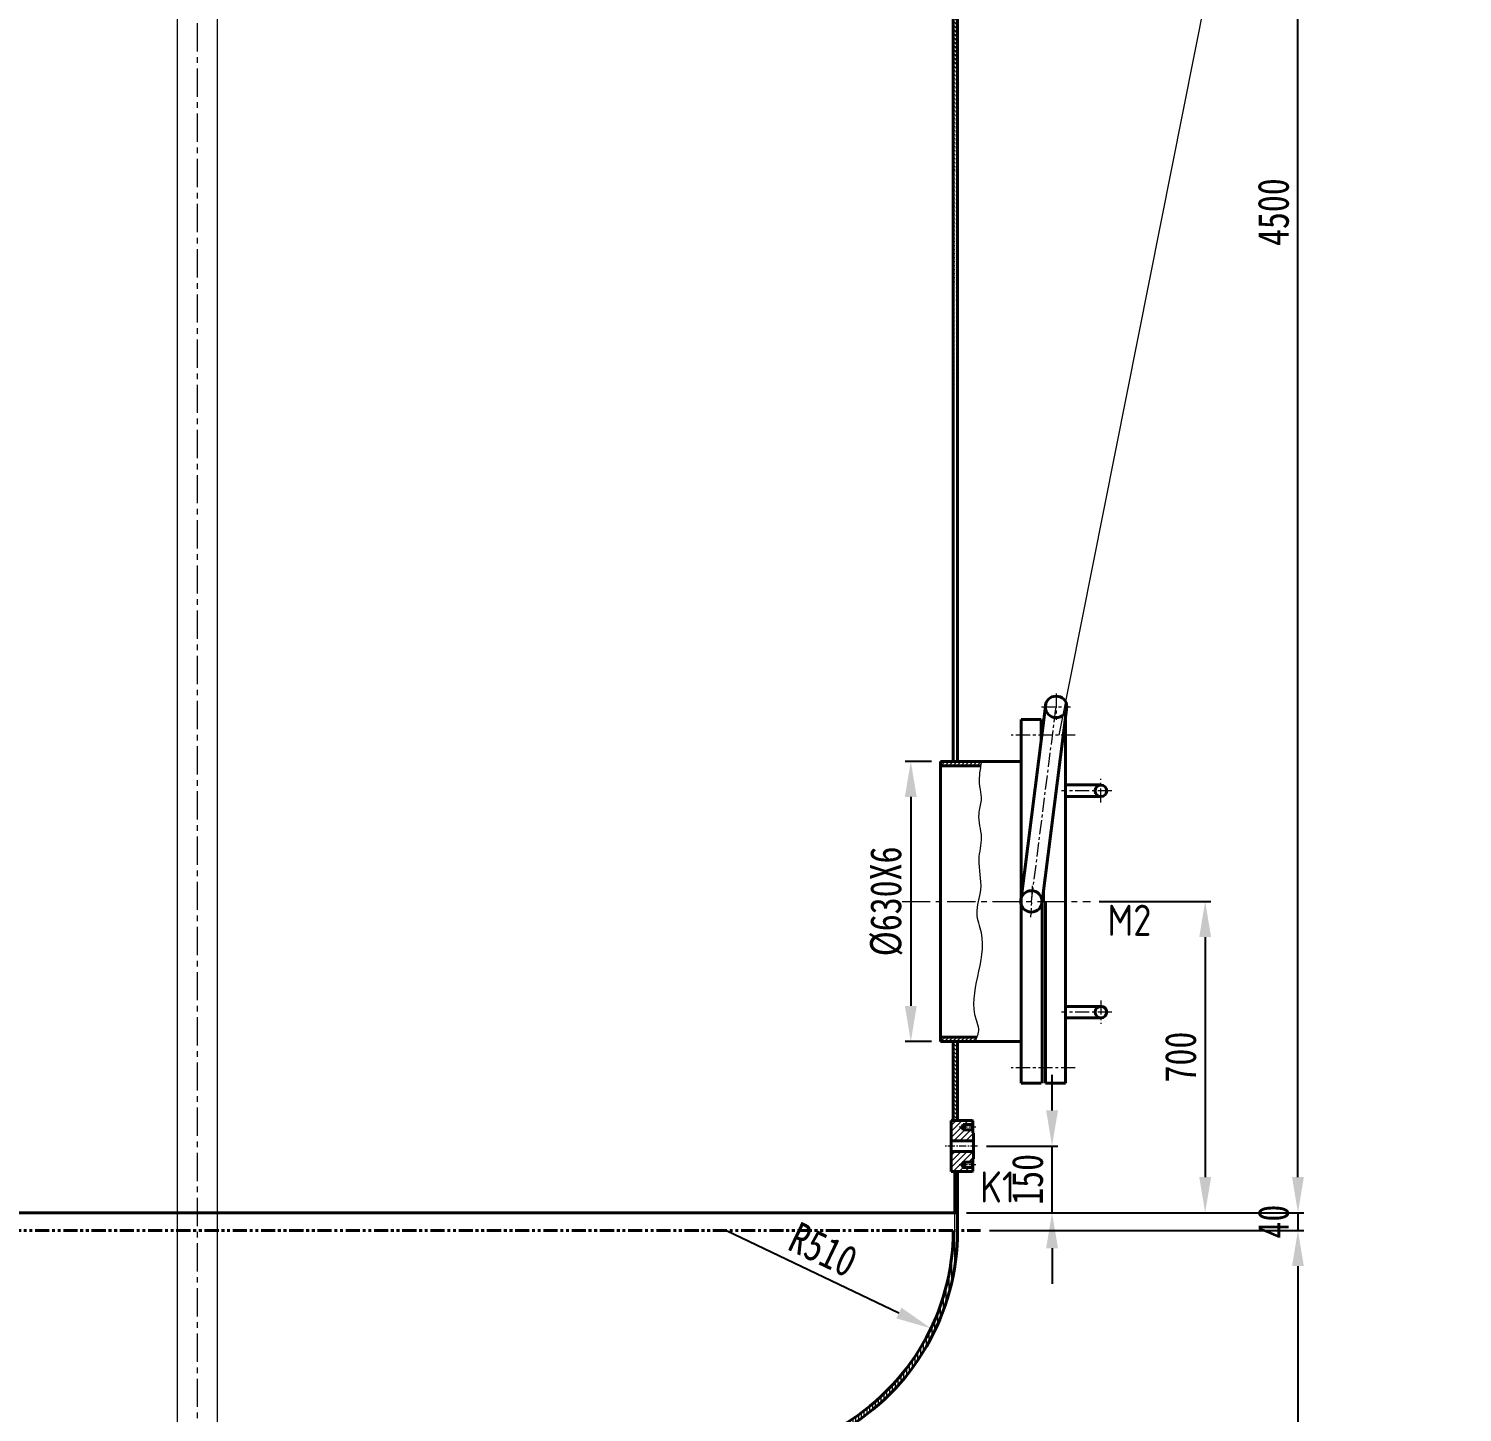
# Model space of a CAD drawing. Extents: x 29432 to 46232, y -723 to 11157.
# Drawn here: x 33485 to 36709, y 3892 to 7004 of the extents above; entities that cross this region are included whole.
import ezdxf

# ---------------------------------------------------------------- set-up
doc = ezdxf.new("R2010")
doc.units = 0
doc.linetypes.add('CENTER', pattern=[50.8, 31.75, -6.35, 6.35, -6.35])
doc.linetypes.add('PHANTOM', pattern=[63.5, 31.75, -6.35, 6.35, -6.35, 6.35, -6.35])
doc.layers.get('0').update_dxf_attribs({"linetype": 'CONTINUOUS', "lineweight": 40})
doc.layers.get('DEFPOINTS').update_dxf_attribs({"linetype": 'CONTINUOUS', "lineweight": 20})
for name, color, linetype, lineweight in [('5', 1, 'CENTER', 20), ('中线', 1, 'CENTER', 20), ('双点划线', 1, 'PHANTOM', 20), ('尺寸线', 6, 'CONTINUOUS', 20), ('文字', 6, 'CONTINUOUS', 20), ('细实线', 3, 'CONTINUOUS', 20)]:
    doc.layers.add(name, color=color, linetype=linetype, lineweight=lineweight)
doc.layers.add('LINE', color=5, linetype='CONTINUOUS')
doc.styles.add('J_BigFont', font='gbenor.shx', dxfattribs={"bigfont": 'gbcbig.shx'})
doc.styles.add('尺寸-字母', font='@SimSun.ttf', dxfattribs={"width": 0.8})
doc.dimstyles.new('尺寸3-5', dxfattribs={"dimtxt": 3.5, "dimasz": 2.5, "dimexe": 1.25, "dimexo": 0.625, "dimgap": 1.5, "dimtad": 1, "dimdec": 0, "dimdsep": 46, "dimtxsty": '尺寸-字母', "dimcen": 2.5, "dimadec": 0, "dimazin": 0, "dimtfac": 1, "dimtdec": 4, "dimtmove": 0, "dimatfit": 3, "dimfxl": 0, "dimtolj": 1, "dimtzin": 0, "dimarcsym": 0})
pattern_1 = [(45, (45611.249, -1111.165), (-4.490128, 4.490128), [])]
pattern_2 = [(90, (4579.075, -967.789), (-6.35, 1e-15), [])]

# ---------------------------------------------------------------- blocks, each defined once
blk = doc.blocks.new('*D67')
at = {"layer": 'DEFPOINTS', "color": 0, "lineweight": 20}
for p in [(35786, 8841), (36338.9, 8841), (36130.3, 4341)]:
    blk.add_point(p, dxfattribs=at)
at = {"layer": '尺寸线', "color": 0, "lineweight": -2}
for p, q in [((35806, 8841), (36351.9, 8841)), ((36338.9, 4421), (36338.9, 8761)), ((36150.3, 4341), (36351.9, 4341))]:
    blk.add_line(p, q, dxfattribs=at)
at = {"layer": '尺寸线', "color": 0, "lineweight": 20}
for points in [[(36325.6, 8761), (36352.2, 8761), (36338.9, 8841)], [(36325.6, 4421), (36352.2, 4421), (36338.9, 4341)]]:
    blk.add_solid(points, dxfattribs=at)
at = {"layer": '尺寸线', "color": 0, "lineweight": 20, "insert": (36283.9, 6591), "char_height": 70, "attachment_point": 5, "rotation": 90, "style": '尺寸-字母'}
blk.add_mtext('\\A1;4500', dxfattribs=at)
blk = doc.blocks.new('*D65')
at = {"layer": 'DEFPOINTS', "color": 0, "lineweight": 20}
for p in [(35535.1, 5356), (35468.4, 4726), (35535.1, 4726)]:
    blk.add_point(p, dxfattribs=at)
at = {"layer": '尺寸线', "color": 0, "lineweight": -2}
for p, q in [((35515.1, 5356), (35455.4, 5356)), ((35468.4, 5276), (35468.4, 4806)), ((35515.1, 4726), (35455.4, 4726))]:
    blk.add_line(p, q, dxfattribs=at)
at = {"layer": '尺寸线', "color": 0, "lineweight": 20}
for points in [[(35455, 5276), (35481.7, 5276), (35468.4, 5356)], [(35455, 4806), (35481.7, 4806), (35468.4, 4726)]]:
    blk.add_solid(points, dxfattribs=at)
at = {"layer": '尺寸线', "color": 0, "lineweight": 20, "insert": (35413.4, 5041), "char_height": 70, "attachment_point": 5, "rotation": 90, "style": '尺寸-字母'}
blk.add_mtext('\\A1;%%c630X6', dxfattribs=at)
blk = doc.blocks.new('*D45')
at = {"layer": 'DEFPOINTS', "color": 0, "lineweight": 20}
for p in [(35872.3, 5041), (35593.7, 4341), (36130.3, 4341)]:
    blk.add_point(p, dxfattribs=at)
at = {"layer": '尺寸线', "color": 0, "lineweight": -2}
for p, q in [((35892.3, 5041), (36143.3, 5041)), ((36130.3, 4961), (36130.3, 4421)), ((35613.7, 4341), (36143.3, 4341))]:
    blk.add_line(p, q, dxfattribs=at)
at = {"layer": '尺寸线', "color": 0, "lineweight": 20}
for points in [[(36117, 4961), (36143.7, 4961), (36130.3, 5041)], [(36117, 4421), (36143.7, 4421), (36130.3, 4341)]]:
    blk.add_solid(points, dxfattribs=at)
at = {"layer": '尺寸线', "color": 0, "lineweight": 20, "insert": (36075.3, 4691), "char_height": 70, "attachment_point": 5, "rotation": 90, "style": '尺寸-字母'}
blk.add_mtext('\\A1;700', dxfattribs=at)
blk = doc.blocks.new('*D41')
at = {"layer": 'DEFPOINTS', "color": 0, "lineweight": 20}
for p in [(35625, 4301), (33917.7, 3051.8), (36338.9, 3051.8)]:
    blk.add_point(p, dxfattribs=at)
at = {"layer": '尺寸线', "color": 0, "lineweight": -2}
for p, q in [((35645, 4301), (36351.9, 4301)), ((36338.9, 4221), (36338.9, 3131.8)), ((33937.7, 3051.8), (36351.9, 3051.8))]:
    blk.add_line(p, q, dxfattribs=at)
at = {"layer": '尺寸线', "color": 0, "lineweight": 20}
for points in [[(36325.6, 4221), (36352.2, 4221), (36338.9, 4301)], [(36325.6, 3131.8), (36352.2, 3131.8), (36338.9, 3051.8)]]:
    blk.add_solid(points, dxfattribs=at)
at = {"layer": '尺寸线', "color": 0, "lineweight": 20, "insert": (36283.9, 3676.4), "char_height": 70, "attachment_point": 5, "rotation": 90, "style": '尺寸-字母'}
blk.add_mtext('\\A1;1250', dxfattribs=at)
blk = doc.blocks.new('*D46')
at = {"layer": 'DEFPOINTS', "color": 0, "lineweight": 20}
for p in [(35618.5, 4491), (35786, 4491), (35573.7, 4341)]:
    blk.add_point(p, dxfattribs=at)
at = {"layer": '尺寸线', "color": 0, "lineweight": -2}
for p, q in [((35786, 4571), (35786, 4651)), ((35638.5, 4491), (35799, 4491)), ((35786, 4341), (35786, 4491)), ((35593.7, 4341), (35799, 4341)), ((35786, 4261), (35786, 4181))]:
    blk.add_line(p, q, dxfattribs=at)
at = {"layer": '尺寸线', "color": 0, "lineweight": 20}
for points in [[(35772.7, 4571), (35799.4, 4571), (35786, 4491)], [(35772.7, 4261), (35799.4, 4261), (35786, 4341)]]:
    blk.add_solid(points, dxfattribs=at)
at = {"layer": '尺寸线', "color": 0, "lineweight": 20, "insert": (35731, 4416), "char_height": 70, "attachment_point": 5, "rotation": 90, "style": '尺寸-字母'}
blk.add_mtext('\\A1;150', dxfattribs=at)
blk = doc.blocks.new('*D69')
at = {"layer": 'DEFPOINTS', "color": 0, "lineweight": 20}
for p in [(35593.7, 4341), (35645, 4301), (36338.9, 4301)]:
    blk.add_point(p, dxfattribs=at)
at = {"layer": '尺寸线', "color": 0, "lineweight": -2}
for p, q in [((36338.9, 4421), (36338.9, 4501)), ((35613.7, 4341), (36351.9, 4341)), ((36338.9, 4341), (36338.9, 4301)), ((35665, 4301), (36351.9, 4301)), ((36338.9, 4221), (36338.9, 4141))]:
    blk.add_line(p, q, dxfattribs=at)
at = {"layer": '尺寸线', "color": 0, "lineweight": 20}
for points in [[(36325.6, 4421), (36352.2, 4421), (36338.9, 4341)], [(36325.6, 4221), (36352.2, 4221), (36338.9, 4301)]]:
    blk.add_solid(points, dxfattribs=at)
at = {"layer": '尺寸线', "color": 0, "lineweight": 20, "insert": (36283.9, 4321), "char_height": 70, "attachment_point": 5, "rotation": 90, "style": '尺寸-字母'}
blk.add_mtext('\\A1;40', dxfattribs=at)
blk = doc.blocks.new('*D76')
at = {"layer": 'DEFPOINTS', "color": 0, "lineweight": 20}
for p in [(35053.7, 4301), (35513.7, 4080.9)]:
    blk.add_point(p, dxfattribs=at)
at = {"layer": '尺寸线', "color": 0, "lineweight": -2}
blk.add_line((35053.7, 4301), (35441.6, 4115.5), dxfattribs=at)
at = {"layer": '尺寸线', "color": 0, "lineweight": 20}
blk.add_solid([(35447.3, 4127.5), (35435.8, 4103.4), (35513.7, 4080.9)], dxfattribs=at)
at = {"layer": '尺寸线', "color": 0, "lineweight": 20, "insert": (35271.4, 4257.9), "char_height": 70, "attachment_point": 5, "rotation": 334.4346, "style": '尺寸-字母'}
blk.add_mtext('\\A1;R510', dxfattribs=at)

msp = doc.modelspace()

# ---------------------------------------------------------------- hatches: boundary and pattern name
at = {"layer": '细实线', "lineweight": 20}
h = msp.add_hatch(dxfattribs=at)
h.set_pattern_fill('ANSI31', color=256, scale=2, angle=90, style=0)
edge = h.paths.add_edge_path()
edge.add_line((35563.7, 8608.5), (35563.7, 5356))
edge.add_line((35573.7, 8608.5), (35573.7, 5357))
h = msp.add_hatch(dxfattribs=at)
h.set_pattern_fill('ANSI31', color=256, scale=2, style=0)
h.set_pattern_definition(pattern_1)
edge = h.paths.add_edge_path()
edge.add_line((35535.1, 5356), (35535.1, 5346))
edge.add_line((35535.1, 5346), (35625.7, 5346))
edge.add_spline(control_points=[(35625.7, 5346), (35626.3, 5349.4), (35627, 5352.8), (35627.7, 5356)], knot_values=[30.783711, 30.783711, 30.783711, 30.783711, 36.863452, 36.863452, 36.863452, 36.863452], degree=3, periodic=0)
edge.add_line((35627.7, 5356), (35535.1, 5356))
h = msp.add_hatch(dxfattribs=at)
h.set_pattern_fill('ANSI31', color=256, scale=2, style=0)
h.set_pattern_definition(pattern_1)
edge = h.paths.add_edge_path()
edge.add_line((35535.1, 4736), (35535.1, 4726))
edge.add_line((35535.1, 4726), (35613.3, 4726))
edge.add_spline(control_points=[(35613.3, 4726), (35614.4, 4729.2), (35615.7, 4732.6), (35616.8, 4736)], knot_values=[642.752939, 642.752939, 642.752939, 642.752939, 652.449267, 652.449267, 652.449267, 652.449267], degree=3, periodic=0)
edge.add_line((35616.8, 4736), (35535.1, 4736))
h = msp.add_hatch(dxfattribs=at)
h.set_pattern_fill('ANSI31', color=256, scale=2, angle=90, style=0)
h.set_pattern_definition([(135, (0, -241.597), (-4.4901281, -4.4901281), [])])
h.paths.add_polyline_path([(35563.7, 4548.5), (35573.7, 4548.5), (35573.7, 4726), (35563.7, 4726)])
h.paths.add_polyline_path([(35567.1, 4341), (35573.7, 4341), (35573.7, 4433.5), (35567.1, 4433.5)])
h = msp.add_hatch(dxfattribs=at)
h.set_pattern_fill('ANSI31', color=256, scale=3, style=0)
h.set_pattern_definition([(45, (40404.323, -1111.165), (-6.735192, 6.735192), [])])
h.paths.add_polyline_path([(35589, 4526.5), (35589, 4527.5), (35586, 4527.5), (35582.6, 4533.5), (35586, 4539.5), (35589, 4539.5), (35589, 4540.5), (35608, 4540.5), (35608, 4547.5), (35607, 4548.5), (35559.4, 4548.5), (35559.4, 4503), (35609, 4503), (35609, 4520), (35608, 4521), (35608, 4526.5)])
h.paths.add_polyline_path([(35559.4, 4479), (35559.4, 4433.5), (35607, 4433.5), (35608, 4434.5), (35608, 4441.5), (35589, 4441.5), (35589, 4442.5), (35586, 4442.5), (35582.6, 4448.5), (35586, 4454.5), (35589, 4454.5), (35589, 4455.5), (35608, 4455.5), (35608, 4461), (35609, 4462), (35609, 4479)])
h = msp.add_hatch(dxfattribs=at)
h.set_pattern_fill('ANSI31', color=256, scale=2, angle=45, style=0)
h.set_pattern_definition(pattern_2)
h.paths.add_polyline_path([(35563.7, 4301), (35573.7, 4301), (35573.7, 4341), (35563.7, 4341)])
h = msp.add_hatch(dxfattribs=at)
h.set_pattern_fill('ANSI31', color=256, scale=2, angle=45, style=0)
h.set_pattern_definition(pattern_2)
h.paths.add_polyline_path([(35312, 3849.7, 0.268968), (35573.7, 4301), (35563.7, 4301, -0.268968), (35307, 3858.4), (33917.7, 3063.3), (33917.7, 3051.8)])

# ---------------------------------------------------------------- linework, layer by layer
at = {"lineweight": 40}
for p, q in [((35563.7, 8608.5), (35563.7, 5356)), ((35573.7, 8608.5), (35573.7, 5357)), ((35715.5, 5041), (35772, 5485.1)), ((35716.7, 5450), (35716.7, 5382.6)), ((35761.4, 5450), (35716.7, 5450)), ((35761.4, 5450), (35761.4, 5401.7)), ((35763.6, 5041), (35818.4, 5472.5)), ((35815.9, 5450), (35815.6, 5450)), ((35815.9, 5450), (35815.9, 5041)), ((35535.1, 5041), (35535.1, 5356)), ((35716.7, 5356), (35535.1, 5356)), ((35716.7, 5041), (35716.7, 5382.6)), ((35625.7, 5346), (35535.1, 5346)), ((35895.9, 5302.9), (35815.9, 5302.9)), ((35895.9, 5277), (35815.9, 5277)), ((35766.9, 5066.7), (35766.9, 5041)), ((35535.1, 5041), (35535.1, 4726)), ((35716.7, 5041), (35716.7, 4699.4)), ((35763.7, 5041.6), (35763.7, 4632)), ((35766.9, 5041.6), (35766.9, 5041)), ((35771.2, 4632), (35771.2, 5041)), ((35815.9, 4632), (35815.9, 5041)), ((35895.9, 4804.9), (35815.9, 4804.9)), ((35895.9, 4779), (35815.9, 4779)), ((35616.8, 4736), (35535.1, 4736)), ((35716.7, 4726), (35535.1, 4726)), ((35563.7, 4726), (35563.7, 4548.5)), ((35573.7, 4726), (35573.7, 4548.5)), ((35716.7, 4632), (35716.7, 4699.4)), ((35761.4, 4632), (35716.7, 4632)), ((35815.9, 4632), (35771.2, 4632)), ((35559.4, 4548.5), (35607, 4548.5)), ((35559.4, 4548.5), (35559.4, 4433.5)), ((35608, 4547.5), (35607, 4548.5)), ((35608, 4521), (35608, 4547.5)), ((35586, 4539.5), (35582.6, 4533.5)), ((35586, 4527.5), (35582.6, 4533.5)), ((35586, 4527.5), (35586, 4539.5)), ((35607, 4539.5), (35586, 4539.5)), ((35607, 4527.5), (35586, 4527.5)), ((35589, 4526.5), (35589, 4540.5)), ((35607, 4539.5), (35608, 4540.5)), ((35607, 4527.5), (35607, 4539.5)), ((35607, 4527.5), (35608, 4526.5)), ((35609, 4520), (35608, 4521)), ((35609, 4520), (35609, 4491)), ((35609, 4503), (35559.4, 4503)), ((35609, 4462), (35609, 4491)), ((35609, 4479), (35559.4, 4479)), ((35586, 4454.5), (35582.6, 4448.5)), ((35586, 4454.5), (35586, 4442.5)), ((35607, 4454.5), (35586, 4454.5)), ((35589, 4455.5), (35589, 4441.5)), ((35607, 4454.5), (35608, 4455.5)), ((35607, 4454.5), (35607, 4442.5)), ((35609, 4462), (35608, 4461)), ((35608, 4461), (35608, 4434.5)), ((35559.4, 4433.5), (35607, 4433.5)), ((35567.1, 4341), (35567.1, 4433.5)), ((35573.7, 4433.5), (35573.7, 4301)), ((35586, 4442.5), (35582.6, 4448.5)), ((35607, 4442.5), (35586, 4442.5)), ((35607, 4442.5), (35608, 4441.5)), ((35608, 4434.5), (35607, 4433.5)), ((32153.7, 4341), (35573.7, 4341))]:
    msp.add_line(p, q, dxfattribs=at)
for centre, radius in [((35795.2, 5478.6), 24.1), ((35895.9, 5289.7), 13), ((35739.6, 5041), 24.1), ((35895.9, 4792.2), 13)]:
    msp.add_circle(centre, radius, dxfattribs=at)
for radius in [510, 520]:
    msp.add_arc((35053.7, 4301), radius, 299.7821, 0, dxfattribs=at)
at = {"layer": '5', "linetype": 'CENTER', "lineweight": 20, "ltscale": 2}
for p, q in [((33863.7, 10571.8), (33863.7, 2811)), ((35448.6, 5041), (35872.3, 5041))]:
    msp.add_line(p, q, dxfattribs=at)
at = {"layer": '5', "linetype": 'CENTER', "lineweight": 20}
for p, q in [((35838.1, 5415), (35694.1, 5415)), ((35920.5, 5290), (35806.9, 5290)), ((35895.9, 5263.4), (35895.9, 5316.5)), ((35741.2, 5076.4), (35737.9, 5005.5)), ((35895.9, 4818.5), (35895.9, 4765.4)), ((35920.5, 4792), (35806.9, 4792)), ((35838.1, 4667), (35694.1, 4667))]:
    msp.add_line(p, q, dxfattribs=at)
at = {"layer": 'LINE', "lineweight": 20}
for p, q in [((33818.7, 9711.1), (33818.7, 2811)), ((33908.7, 9711.1), (33908.7, 2811))]:
    msp.add_line(p, q, dxfattribs=at)
at = {"layer": '中线', "lineweight": 20}
for p, q in [((35795.2, 5508.3), (35795.2, 5449)), ((35739.6, 5041), (35795.2, 5478.6)), ((35762.6, 5478.6), (35827.7, 5478.6))]:
    msp.add_line(p, q, dxfattribs=at)
at = {"layer": '中线', "linetype": 'CENTER', "lineweight": 20, "ltscale": 0.5}
for p, q in [((35614.8, 4533.5), (35576.9, 4533.5)), ((35618.5, 4491), (35542.4, 4491)), ((35614.8, 4448.5), (35576.9, 4448.5))]:
    msp.add_line(p, q, dxfattribs=at)
at = {"layer": '双点划线', "lineweight": 40}
msp.add_line((32102.3, 4301), (35625, 4301), dxfattribs=at)
at = {"layer": '细实线', "lineweight": 20}
msp.add_line((35802.1, 5415), (36708.6, 9972.9), dxfattribs=at)
at = {"layer": '细实线', "linetype": 'CENTER', "lineweight": 20, "ltscale": 2}
for p, q in [((35608, 4540.5), (35589, 4540.5)), ((35608, 4526.5), (35589, 4526.5)), ((35608, 4455.5), (35589, 4455.5)), ((35608, 4441.5), (35589, 4441.5))]:
    msp.add_line(p, q, dxfattribs=at)
at = {"layer": '细实线', "lineweight": 20}
msp.add_open_spline([(35627.7, 5356), (35625.6, 5346.6), (35617.4, 5300.3), (35632.2, 5279.9), (35615.8, 5230), (35632.4, 5186.3), (35615.1, 5129.6), (35633.1, 5072.2), (35609.6, 5017.3), (35650.5, 4922.1), (35589.2, 4829.5), (35624.4, 4752.4), (35616.3, 4735), (35613.3, 4726)], degree=3, knots=[30.783711, 30.783711, 30.783711, 30.783711, 48.502744, 106.479598, 137.905011, 190.941075, 240.801011, 308.517842, 362.936361, 407.362184, 603.963041, 625.804057, 652.449267, 652.449267, 652.449267, 652.449267], dxfattribs=at)

# ---------------------------------------------------------------- texts
at = {"layer": '文字', "lineweight": 20, "char_height": 70, "width": 297.51, "attachment_point": 1, "style": 'J_BigFont'}
for s, insert in [('M2', (35910.4, 5033.6)), ('K1', (35624.1, 4433.8))]:
    msp.add_mtext(s, dxfattribs=dict(at, insert=insert))

# ---------------------------------------------------------------- dimensions: what is measured, and where the dimension line sits
at = {"layer": '尺寸线', "lineweight": 20}
for base, p1, p2, text, picture, middle in [((36338.9, 8841), (36130.3, 4341), (35786, 8841), '4500', '*D67', (36283.9, 6591)), ((35468.4, 4726), (35535.1, 5356), (35535.1, 4726), '%%c<>X6', '*D65', (35413.4, 5041)), ((36338.9, 3051.8), (35625, 4301), (33917.7, 3051.8), '1250', '*D41', (36283.9, 3676.4))]:
    dim = msp.add_linear_dim(base=base, p1=p1, p2=p2, angle=90, text=text, dimstyle='尺寸3-5', override={"dimtxt": 70, "dimasz": 80, "dimexe": 13, "dimexo": 20, "dimgap": 20, "dimzin": 0, "dimtfac": 5, "dimtdec": 0, "dimatfit": 1}, dxfattribs=at)
    dim.commit()
    dim.dimension.update_dxf_attribs({"geometry": picture, "text_midpoint": middle})
dim = msp.add_linear_dim(base=(36130.3, 4341), p1=(35872.3, 5041), p2=(35593.7, 4341), angle=90, dimstyle='尺寸3-5', override={"dimtxt": 70, "dimasz": 80, "dimexe": 13, "dimexo": 20, "dimgap": 20, "dimzin": 0, "dimtfac": 5, "dimtdec": 0, "dimatfit": 1}, dxfattribs=at)
dim.commit()
dim.dimension.update_dxf_attribs({"geometry": '*D45', "text_midpoint": (36075.3, 4691)})
for base, p1, p2, picture, middle in [((35786, 4491), (35573.7, 4341), (35618.5, 4491), '*D46', (35786, 4416)), ((36338.9, 4301), (35593.7, 4341), (35645, 4301), '*D69', (36338.9, 4321))]:
    dim = msp.add_linear_dim(base=base, p1=p1, p2=p2, angle=90, dimstyle='尺寸3-5', override={"dimtxt": 70, "dimasz": 80, "dimexe": 13, "dimexo": 20, "dimgap": 20, "dimzin": 0, "dimtfac": 5, "dimtdec": 0, "dimatfit": 1}, dxfattribs=at)
    dim.commit()
    dim.dimension.update_dxf_attribs({"geometry": picture, "text_midpoint": middle, "dimtype": 160})
dim = msp.add_radius_dim(center=(35053.7, 4301), mpoint=(35513.7, 4080.9), dimstyle='尺寸3-5', override={"dimtxt": 70, "dimasz": 80, "dimexe": 13, "dimexo": 20, "dimgap": 20, "dimzin": 0, "dimtfac": 5, "dimtdec": 0, "dimatfit": 1}, dxfattribs=at)
dim.commit()
dim.dimension.update_dxf_attribs({"geometry": '*D76', "text_midpoint": (35271.4, 4257.9)})

doc.saveas('drawing.dxf')
